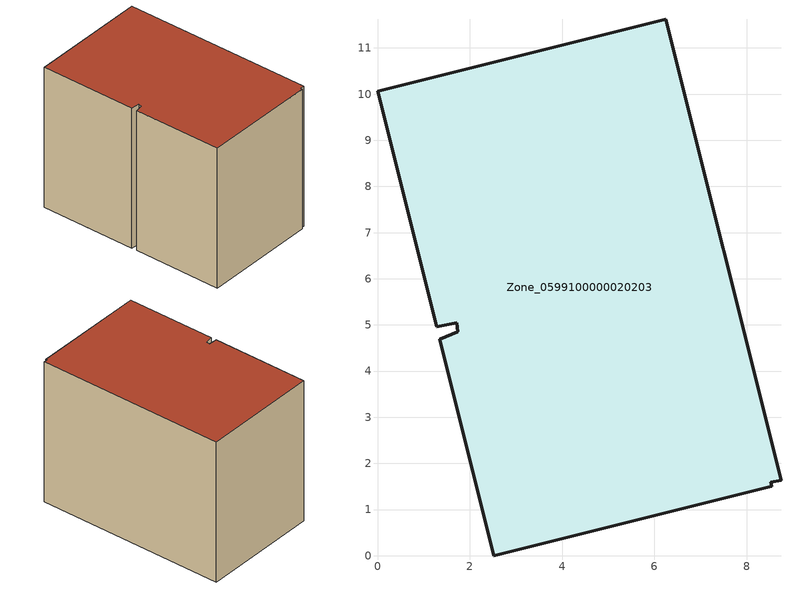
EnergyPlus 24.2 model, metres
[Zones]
Zone_0599100000020203
 floor ground (C_G): 0,10.06 6.24,11.62 8.74,1.63 8.52,1.59 8.54,1.5 2.52,0 1.34,4.69 1.74,4.85 1.72,5.04 1.28,4.96 z0
 wall outside (C_F): 6.24,11.62 0,10.06 1.28,4.96 1.72,5.04 1.74,4.85 1.34,4.69 2.52,0 8.54,1.5 8.52,1.59 8.74,1.63 6.24,11.62 z0:7.9
 roof outside (C_R): 1.74,4.85 1.34,4.69 2.52,0 8.54,1.5 8.52,1.59 8.74,1.63 6.24,11.62 0,10.06 1.28,4.96 1.72,5.04 z7.9
[BUILDING]
Pand.0599100000020203: North Axis=0; Terrain=City; Loads Convergence Tolerance Value=0.04; Temperature Convergence Tolerance Value=0.4; Solar Distribution=FullExterior; Maximum Number of Warmup Days=25; Minimum Number of Warmup Days=1
[Site:Location]
Rotterdam.The.Hague.AP_ZH_NLD Design_Conditions: Latitude=51.96; Longitude=4.45; Time Zone=1; Elevation=-4.5
[SITE:GROUNDTEMPERATURE:BUILDINGSURFACE]
18, 18, 18, 18, 18, 18, 18, 18, 18, 18, 18, 18
[MATERIAL] Thermal Absorptance=0.9; Solar Absorptance=0.7; Visible Absorptance=0.7
Name | Roughness | Thickness | Conductivity | Density | Specific Heat
G.TC.1965-1974 | MediumSmooth | 0.15 | 0.882353 | 540 | 1210
F.TC.1965-1974 | Rough | 0.3 | 0.697674 | 1920 | 840
R.TC.1965-1974 | MediumRough | 0.2 | 0.232558 | 1500 | 1000
[CONSTRUCTION]
C_G: G.TC.1965-1974
C_F: F.TC.1965-1974
C_R: R.TC.1965-1974
[ZONE]
Zone_0599100000020203: Type=1; Multiplier=1; Ceiling Height=Autocalculate; Volume=Autocalculate; Floor Area=autocalculate; Part of Total Floor Area=Yes
[ZONEINFILTRATION:DESIGNFLOWRATE]
Infil_Zone_0599100000020203: Zone or ZoneList or Space or SpaceList=Zone_0599100000020203; Schedule=AlwaysOn; Design Flow Rate Calculation Method=Flow/Area; Flow Rate per Floor Area=0.003; Constant Term Coefficient=1; Temperature Term Coefficient=0; Velocity Term Coefficient=0; Velocity Squared Term Coefficient=0
[HVACTEMPLATE:ZONE:IDEALLOADSAIRSYSTEM]
Zone_0599100000020203: Maximum Heating Supply Air Temperature=50; Minimum Cooling Supply Air Temperature=13; Maximum Heating Supply Air Humidity Ratio=0.0156; Minimum Cooling Supply Air Humidity Ratio=0.0077; Heating Limit=NoLimit; Cooling Limit=NoLimit; Dehumidification Control Type=ConstantSensibleHeatRatio; Cooling Sensible Heat Ratio=0.7; Dehumidification Setpoint=60; Humidification Control Type=None; Humidification Setpoint=30; Outdoor Air Method=None; Outdoor Air Flow Rate per Person=0.00944; Outdoor Air Flow Rate per Zone Floor Area=0; Outdoor Air Flow Rate per Zone=0; Demand Controlled Ventilation Type=None; Outdoor Air Economizer Type=NoEconomizer; Heat Recovery Type=None; Sensible Heat Recovery Effectiveness=0.7; Latent Heat Recovery Effectiveness=0.65
[ZONECONTROL:THERMOSTAT]
ThermostatControl_Zone_0599100000020203: Zone or ZoneList=Zone_0599100000020203; Control Type Schedule=DualSetpointControlType; Control 1=Thermostat_Zone_0599100000020203; Temperature Difference Between Cutout And Setpoint=0
[THERMOSTATSETPOINT:DUALSETPOINT]
Thermostat_Zone_0599100000020203: Heating Setpoint Temperature Schedule=HeatingSetpoint_Zone_0599100000020203; Cooling Setpoint Temperature Schedule=CoolingSetpoint_Zone_0599100000020203
[SCHEDULE:COMPACT]
HeatingSetpoint_Zone_0599100000020203: Through: 12/31, For: AllDays, Until: 24:00, 21
CoolingSetpoint_Zone_0599100000020203: Through: 12/31, For: AllDays, Until: 24:00, 24
DualSetpointControlType: Through: 12/31, For: AllDays, Until: 24:00, 4
AlwaysOn: Through: 12/31, For: AllDays, Until: 24:00, 1
